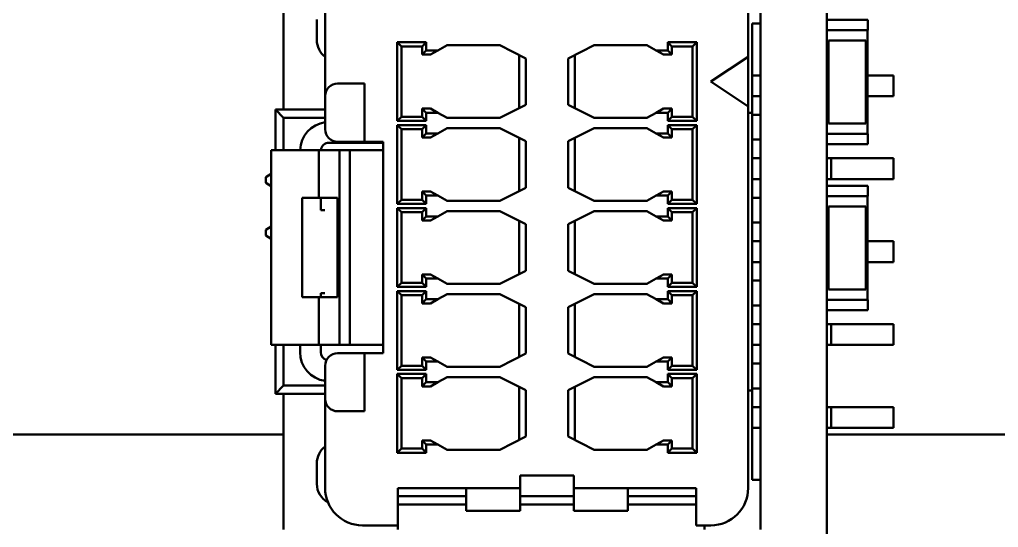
# Model space of a CAD drawing. Header units: millimetres. Extents: x 3118 to 4801, y 919 to 1849.
# Drawn here: x 3458.59 to 3482.19, y 1615.29 to 1627.53 of the extents above; entities that cross this region are included whole.
import ezdxf

# ---------------------------------------------------------------- set-up
doc = ezdxf.new("R2010")
doc.units = ezdxf.units.MM
doc.header["$LTSCALE"] = 1.8
doc.layers.add('외형선(ISO)', color=7, linetype='Continuous', lineweight=50)

msp = doc.modelspace()

# ---------------------------------------------------------------- linework, layer by layer
at = {"layer": '외형선(ISO)'}
for p, q in [((3478.06, 1640.527), (3478.06, 1613.237)), ((3464.96, 1625.362), (3464.96, 1628.637)), ((3476.46, 1627.437), (3476.46, 1628.637)), ((3465.96, 1625.687), (3465.96, 1627.837)), ((3476.16, 1627.837), (3476.16, 1626.637)), ((3465.76, 1627.537), (3465.76, 1627.037)), ((3479.047, 1627.527), (3478.06, 1627.527)), ((3479.047, 1627.277), (3479.047, 1627.527)), ((3476.46, 1627.437), (3476.26, 1627.437)), ((3476.26, 1627.437), (3476.26, 1625.287)), ((3476.46, 1625.237), (3476.46, 1627.437)), ((3478.06, 1627.277), (3479.047, 1627.277)), ((3479.04, 1624.777), (3479.04, 1627.277)), ((3467.7, 1626.987), (3467.7, 1625.087)), ((3468.4, 1626.987), (3467.7, 1626.987)), ((3467.7, 1626.987), (3467.8, 1626.887)), ((3468.4, 1626.987), (3468.3, 1626.887)), ((3468.4, 1626.787), (3468.4, 1626.987)), ((3474.22, 1626.987), (3474.22, 1626.787)), ((3474.92, 1626.987), (3474.22, 1626.987)), ((3474.22, 1626.987), (3474.32, 1626.887)), ((3474.92, 1626.987), (3474.82, 1626.887)), ((3474.92, 1625.087), (3474.92, 1626.987)), ((3479, 1627.027), (3478.1, 1627.027)), ((3478.1, 1627.027), (3478.1, 1626.277)), ((3479, 1627.027), (3479, 1626.277)), ((3467.8, 1626.887), (3467.8, 1625.187)), ((3468.3, 1626.887), (3467.8, 1626.887)), ((3468.3, 1626.687), (3468.3, 1626.887)), ((3468.4, 1626.787), (3468.3, 1626.687)), ((3468.677, 1626.787), (3468.4, 1626.787)), ((3468.677, 1626.787), (3468.5, 1626.687)), ((3468.9, 1626.912), (3468.677, 1626.787)), ((3468.9, 1626.912), (3470.17, 1626.912)), ((3470.17, 1626.912), (3470.8, 1626.597)), ((3471.82, 1626.597), (3472.45, 1626.912)), ((3472.45, 1626.912), (3473.72, 1626.912)), ((3473.942, 1626.787), (3473.72, 1626.912)), ((3474.22, 1626.787), (3473.942, 1626.787)), ((3473.942, 1626.787), (3474.12, 1626.687)), ((3474.22, 1626.787), (3474.32, 1626.687)), ((3474.82, 1626.887), (3474.32, 1626.887)), ((3474.32, 1626.887), (3474.32, 1626.687)), ((3474.82, 1625.187), (3474.82, 1626.887)), ((3468.5, 1626.687), (3468.3, 1626.687)), ((3470.64, 1626.677), (3470.64, 1625.397)), ((3470.8, 1626.597), (3470.8, 1625.477)), ((3471.82, 1625.477), (3471.82, 1626.597)), ((3471.98, 1625.397), (3471.98, 1626.677)), ((3474.32, 1626.687), (3474.12, 1626.687)), ((3476.16, 1626.637), (3475.26, 1626.037)), ((3476.16, 1625.437), (3476.16, 1626.637)), ((3478.1, 1625.777), (3478.1, 1626.277)), ((3479, 1625.777), (3479, 1626.277)), ((3476.26, 1626.187), (3476.46, 1626.187)), ((3479.04, 1626.187), (3479.66, 1626.187)), ((3479.66, 1625.687), (3479.66, 1626.187)), ((3466.56, 1625.987), (3466.26, 1625.987)), ((3466.56, 1625.987), (3466.91, 1625.987)), ((3466.91, 1625.687), (3466.91, 1625.987)), ((3475.26, 1626.037), (3476.16, 1625.437)), ((3465.96, 1624.887), (3465.96, 1625.687)), ((3466.91, 1624.887), (3466.91, 1625.687)), ((3476.26, 1625.687), (3476.46, 1625.687)), ((3478.1, 1625.777), (3478.1, 1625.027)), ((3479, 1625.777), (3479, 1625.027)), ((3479.04, 1625.687), (3479.66, 1625.687)), ((3464.96, 1625.162), (3464.76, 1625.362)), ((3464.76, 1624.387), (3464.76, 1625.362)), ((3464.76, 1625.362), (3465.96, 1625.362)), ((3468.3, 1625.387), (3468.5, 1625.387)), ((3468.3, 1625.187), (3468.3, 1625.387)), ((3468.4, 1625.287), (3468.3, 1625.387)), ((3468.677, 1625.287), (3468.5, 1625.387)), ((3470.8, 1625.477), (3470.17, 1625.162)), ((3472.45, 1625.162), (3471.82, 1625.477)), ((3473.942, 1625.287), (3474.12, 1625.387)), ((3474.12, 1625.387), (3474.32, 1625.387)), ((3474.22, 1625.287), (3474.32, 1625.387)), ((3474.32, 1625.387), (3474.32, 1625.187)), ((3476.16, 1625.437), (3476.16, 1616.237)), ((3464.96, 1625.162), (3465.96, 1625.162)), ((3464.96, 1624.387), (3464.96, 1625.162)), ((3467.7, 1625.087), (3467.8, 1625.187)), ((3467.8, 1625.187), (3468.3, 1625.187)), ((3468.4, 1625.087), (3468.3, 1625.187)), ((3468.4, 1625.287), (3468.677, 1625.287)), ((3468.4, 1625.087), (3468.4, 1625.287)), ((3468.677, 1625.287), (3468.9, 1625.162)), ((3470.17, 1625.162), (3468.9, 1625.162)), ((3473.72, 1625.162), (3472.45, 1625.162)), ((3473.72, 1625.162), (3473.942, 1625.287)), ((3473.942, 1625.287), (3474.22, 1625.287)), ((3474.22, 1625.287), (3474.22, 1625.087)), ((3474.22, 1625.087), (3474.32, 1625.187)), ((3474.32, 1625.187), (3474.82, 1625.187)), ((3474.92, 1625.087), (3474.82, 1625.187)), ((3476.16, 1625.287), (3476.26, 1625.287)), ((3476.26, 1618.587), (3476.26, 1625.287)), ((3476.26, 1625.237), (3476.46, 1625.237)), ((3476.46, 1624.637), (3476.46, 1625.237)), ((3466.91, 1624.587), (3466.91, 1624.887)), ((3467.7, 1625.087), (3468.4, 1625.087)), ((3467.7, 1624.987), (3467.7, 1623.087)), ((3468.4, 1624.987), (3467.7, 1624.987)), ((3467.7, 1624.987), (3467.8, 1624.887)), ((3467.8, 1624.887), (3467.8, 1623.187)), ((3468.3, 1624.887), (3467.8, 1624.887)), ((3468.4, 1624.987), (3468.3, 1624.887)), ((3468.3, 1624.687), (3468.3, 1624.887)), ((3468.4, 1624.787), (3468.4, 1624.987)), ((3468.9, 1624.912), (3468.677, 1624.787)), ((3468.9, 1624.912), (3470.17, 1624.912)), ((3470.17, 1624.912), (3470.8, 1624.597)), ((3471.82, 1624.597), (3472.45, 1624.912)), ((3472.45, 1624.912), (3473.72, 1624.912)), ((3473.942, 1624.787), (3473.72, 1624.912)), ((3474.22, 1625.087), (3474.92, 1625.087)), ((3474.22, 1624.987), (3474.22, 1624.787)), ((3474.92, 1624.987), (3474.22, 1624.987)), ((3474.22, 1624.987), (3474.32, 1624.887)), ((3474.82, 1624.887), (3474.32, 1624.887)), ((3474.32, 1624.887), (3474.32, 1624.687)), ((3474.92, 1624.987), (3474.82, 1624.887)), ((3474.82, 1623.187), (3474.82, 1624.887)), ((3474.92, 1623.087), (3474.92, 1624.987)), ((3479, 1625.027), (3478.1, 1625.027)), ((3468.4, 1624.787), (3468.3, 1624.687)), ((3468.5, 1624.687), (3468.3, 1624.687)), ((3468.677, 1624.787), (3468.4, 1624.787)), ((3468.677, 1624.787), (3468.5, 1624.687)), ((3470.64, 1624.677), (3470.64, 1623.397)), ((3471.98, 1623.397), (3471.98, 1624.677)), ((3474.22, 1624.787), (3473.942, 1624.787)), ((3473.942, 1624.787), (3474.12, 1624.687)), ((3474.32, 1624.687), (3474.12, 1624.687)), ((3474.22, 1624.787), (3474.32, 1624.687)), ((3476.26, 1624.637), (3476.46, 1624.637)), ((3476.46, 1623.237), (3476.46, 1624.637)), ((3479.047, 1624.777), (3478.06, 1624.777)), ((3479.047, 1624.527), (3479.047, 1624.777)), ((3466.057, 1624.562), (3466.91, 1624.562)), ((3466.26, 1624.587), (3466.56, 1624.587)), ((3466.91, 1624.587), (3466.56, 1624.587)), ((3466.91, 1624.587), (3466.91, 1624.562)), ((3466.91, 1624.587), (3467.36, 1624.587)), ((3466.91, 1624.562), (3466.96, 1624.562)), ((3466.96, 1624.587), (3466.96, 1624.562)), ((3467.06, 1624.562), (3466.96, 1624.562)), ((3467.06, 1624.587), (3467.06, 1624.562)), ((3467.06, 1624.562), (3467.36, 1624.562)), ((3467.36, 1619.487), (3467.36, 1624.587)), ((3470.8, 1624.597), (3470.8, 1623.477)), ((3471.82, 1623.477), (3471.82, 1624.597)), ((3478.06, 1624.527), (3479.047, 1624.527)), ((3465.81, 1624.387), (3464.66, 1624.387)), ((3464.66, 1624.387), (3464.66, 1619.687)), ((3466.31, 1624.387), (3465.81, 1624.387)), ((3465.81, 1624.387), (3465.81, 1623.237)), ((3466.31, 1619.687), (3466.31, 1624.387)), ((3466.56, 1624.387), (3466.31, 1624.387)), ((3466.706, 1624.387), (3466.56, 1624.387)), ((3466.56, 1624.387), (3466.56, 1619.687)), ((3467.206, 1624.387), (3466.706, 1624.387)), ((3467.36, 1624.387), (3467.206, 1624.387)), ((3476.26, 1624.187), (3476.46, 1624.187)), ((3478.06, 1624.187), (3478.16, 1624.187)), ((3478.16, 1624.187), (3479.66, 1624.187)), ((3478.16, 1623.687), (3478.16, 1624.187)), ((3479.66, 1623.687), (3479.66, 1624.187)), ((3464.527, 1623.736), (3464.66, 1623.813)), ((3464.66, 1623.813), (3464.527, 1623.736)), ((3464.527, 1623.736), (3464.66, 1623.813)), ((3464.66, 1623.813), (3464.527, 1623.736)), ((3464.527, 1623.735), (3464.66, 1623.812)), ((3464.66, 1623.812), (3464.527, 1623.735)), ((3464.527, 1623.736), (3464.66, 1623.812)), ((3464.66, 1623.812), (3464.527, 1623.736)), ((3464.527, 1623.735), (3464.66, 1623.812)), ((3464.66, 1623.812), (3464.527, 1623.735)), ((3464.527, 1623.735), (3464.527, 1623.736)), ((3464.527, 1623.736), (3464.527, 1623.736)), ((3464.527, 1623.736), (3464.527, 1623.736)), ((3464.527, 1623.736), (3464.527, 1623.736)), ((3464.527, 1623.736), (3464.527, 1623.736)), ((3464.527, 1623.736), (3464.527, 1623.736)), ((3464.527, 1623.735), (3464.527, 1623.735)), ((3464.527, 1623.735), (3464.527, 1623.735)), ((3464.527, 1623.593), (3464.527, 1623.735)), ((3464.527, 1623.735), (3464.527, 1623.735)), ((3476.26, 1623.687), (3476.46, 1623.687)), ((3478.06, 1623.687), (3478.16, 1623.687)), ((3478.16, 1623.687), (3479.66, 1623.687)), ((3464.66, 1623.516), (3464.527, 1623.593)), ((3470.8, 1623.477), (3470.17, 1623.162)), ((3472.45, 1623.162), (3471.82, 1623.477)), ((3479.047, 1623.527), (3478.06, 1623.527)), ((3479.047, 1623.277), (3479.047, 1623.527)), ((3465.81, 1623.237), (3465.41, 1623.237)), ((3465.41, 1623.237), (3465.41, 1620.837)), ((3466.255, 1623.237), (3465.81, 1623.237)), ((3465.857, 1623.237), (3465.857, 1622.937)), ((3466.255, 1620.837), (3466.255, 1623.237)), ((3468.3, 1623.387), (3468.5, 1623.387)), ((3468.3, 1623.187), (3468.3, 1623.387)), ((3468.4, 1623.287), (3468.3, 1623.387)), ((3468.4, 1623.287), (3468.677, 1623.287)), ((3468.4, 1623.087), (3468.4, 1623.287)), ((3468.677, 1623.287), (3468.5, 1623.387)), ((3468.677, 1623.287), (3468.9, 1623.162)), ((3473.72, 1623.162), (3473.942, 1623.287)), ((3473.942, 1623.287), (3474.12, 1623.387)), ((3473.942, 1623.287), (3474.22, 1623.287)), ((3474.12, 1623.387), (3474.32, 1623.387)), ((3474.22, 1623.287), (3474.32, 1623.387)), ((3474.22, 1623.287), (3474.22, 1623.087)), ((3474.32, 1623.387), (3474.32, 1623.187)), ((3476.26, 1623.237), (3476.46, 1623.237)), ((3476.46, 1622.637), (3476.46, 1623.237)), ((3478.06, 1623.277), (3479.047, 1623.277)), ((3479.04, 1620.777), (3479.04, 1623.277)), ((3467.7, 1623.087), (3467.8, 1623.187)), ((3467.7, 1623.087), (3468.4, 1623.087)), ((3467.7, 1622.987), (3467.7, 1621.087)), ((3468.4, 1622.987), (3467.7, 1622.987)), ((3467.7, 1622.987), (3467.8, 1622.887)), ((3467.8, 1623.187), (3468.3, 1623.187)), ((3468.4, 1623.087), (3468.3, 1623.187)), ((3468.4, 1622.987), (3468.3, 1622.887)), ((3468.4, 1622.787), (3468.4, 1622.987)), ((3470.17, 1623.162), (3468.9, 1623.162)), ((3473.72, 1623.162), (3472.45, 1623.162)), ((3474.22, 1623.087), (3474.32, 1623.187)), ((3474.22, 1623.087), (3474.92, 1623.087)), ((3474.22, 1622.987), (3474.22, 1622.787)), ((3474.92, 1622.987), (3474.22, 1622.987)), ((3474.22, 1622.987), (3474.32, 1622.887)), ((3474.32, 1623.187), (3474.82, 1623.187)), ((3474.92, 1623.087), (3474.82, 1623.187)), ((3474.92, 1622.987), (3474.82, 1622.887)), ((3474.92, 1621.087), (3474.92, 1622.987)), ((3479, 1623.027), (3478.1, 1623.027)), ((3478.1, 1623.027), (3478.1, 1622.277)), ((3479, 1623.027), (3479, 1622.277)), ((3465.957, 1622.937), (3465.857, 1622.937)), ((3467.8, 1622.887), (3467.8, 1621.187)), ((3468.3, 1622.887), (3467.8, 1622.887)), ((3468.3, 1622.687), (3468.3, 1622.887)), ((3468.4, 1622.787), (3468.3, 1622.687)), ((3468.677, 1622.787), (3468.4, 1622.787)), ((3468.677, 1622.787), (3468.5, 1622.687)), ((3468.9, 1622.912), (3468.677, 1622.787)), ((3468.9, 1622.912), (3470.17, 1622.912)), ((3470.17, 1622.912), (3470.8, 1622.597)), ((3471.82, 1622.597), (3472.45, 1622.912)), ((3472.45, 1622.912), (3473.72, 1622.912)), ((3473.942, 1622.787), (3473.72, 1622.912)), ((3474.22, 1622.787), (3473.942, 1622.787)), ((3473.942, 1622.787), (3474.12, 1622.687)), ((3474.22, 1622.787), (3474.32, 1622.687)), ((3474.82, 1622.887), (3474.32, 1622.887)), ((3474.32, 1622.887), (3474.32, 1622.687)), ((3474.82, 1621.187), (3474.82, 1622.887)), ((3464.527, 1622.466), (3464.66, 1622.543)), ((3464.66, 1622.543), (3464.527, 1622.466)), ((3464.527, 1622.466), (3464.66, 1622.543)), ((3464.66, 1622.543), (3464.527, 1622.466)), ((3464.527, 1622.465), (3464.66, 1622.542)), ((3464.66, 1622.542), (3464.527, 1622.465)), ((3464.527, 1622.466), (3464.66, 1622.542)), ((3464.66, 1622.542), (3464.527, 1622.466)), ((3464.527, 1622.465), (3464.66, 1622.542)), ((3464.66, 1622.542), (3464.527, 1622.465)), ((3468.5, 1622.687), (3468.3, 1622.687)), ((3470.64, 1622.677), (3470.64, 1621.397)), ((3470.8, 1622.597), (3470.8, 1621.477)), ((3471.82, 1621.477), (3471.82, 1622.597)), ((3471.98, 1621.397), (3471.98, 1622.677)), ((3474.32, 1622.687), (3474.12, 1622.687)), ((3476.26, 1622.637), (3476.46, 1622.637)), ((3476.46, 1621.237), (3476.46, 1622.637)), ((3464.527, 1622.465), (3464.527, 1622.466)), ((3464.527, 1622.466), (3464.527, 1622.466)), ((3464.527, 1622.466), (3464.527, 1622.466)), ((3464.527, 1622.466), (3464.527, 1622.466)), ((3464.527, 1622.466), (3464.527, 1622.466)), ((3464.527, 1622.466), (3464.527, 1622.466)), ((3464.527, 1622.465), (3464.527, 1622.465)), ((3464.527, 1622.465), (3464.527, 1622.465)), ((3464.527, 1622.323), (3464.527, 1622.465)), ((3464.527, 1622.465), (3464.527, 1622.465)), ((3464.66, 1622.246), (3464.527, 1622.323)), ((3478.1, 1621.777), (3478.1, 1622.277)), ((3479, 1621.777), (3479, 1622.277)), ((3476.46, 1622.187), (3476.26, 1622.187)), ((3479.66, 1622.187), (3479.04, 1622.187)), ((3479.66, 1622.187), (3479.66, 1621.687)), ((3476.46, 1621.687), (3476.26, 1621.687)), ((3478.1, 1621.777), (3478.1, 1621.027)), ((3479, 1621.777), (3479, 1621.027)), ((3479.66, 1621.687), (3479.04, 1621.687)), ((3468.3, 1621.387), (3468.5, 1621.387)), ((3468.3, 1621.187), (3468.3, 1621.387)), ((3468.4, 1621.287), (3468.3, 1621.387)), ((3468.677, 1621.287), (3468.5, 1621.387)), ((3470.8, 1621.477), (3470.17, 1621.162)), ((3472.45, 1621.162), (3471.82, 1621.477)), ((3473.942, 1621.287), (3474.12, 1621.387)), ((3474.12, 1621.387), (3474.32, 1621.387)), ((3474.22, 1621.287), (3474.32, 1621.387)), ((3474.32, 1621.387), (3474.32, 1621.187)), ((3467.7, 1621.087), (3467.8, 1621.187)), ((3467.7, 1621.087), (3468.4, 1621.087)), ((3467.8, 1621.187), (3468.3, 1621.187)), ((3468.4, 1621.087), (3468.3, 1621.187)), ((3468.4, 1621.287), (3468.677, 1621.287)), ((3468.4, 1621.087), (3468.4, 1621.287)), ((3468.677, 1621.287), (3468.9, 1621.162)), ((3470.17, 1621.162), (3468.9, 1621.162)), ((3473.72, 1621.162), (3472.45, 1621.162)), ((3473.72, 1621.162), (3473.942, 1621.287)), ((3473.942, 1621.287), (3474.22, 1621.287)), ((3474.22, 1621.287), (3474.22, 1621.087)), ((3474.22, 1621.087), (3474.32, 1621.187)), ((3474.22, 1621.087), (3474.92, 1621.087)), ((3474.32, 1621.187), (3474.82, 1621.187)), ((3474.92, 1621.087), (3474.82, 1621.187)), ((3476.26, 1621.237), (3476.46, 1621.237)), ((3476.46, 1620.637), (3476.46, 1621.237)), ((3465.857, 1620.937), (3465.857, 1620.837)), ((3465.857, 1620.937), (3465.957, 1620.937)), ((3467.7, 1620.987), (3467.7, 1619.087)), ((3468.4, 1620.987), (3467.7, 1620.987)), ((3467.7, 1620.987), (3467.8, 1620.887)), ((3467.8, 1620.887), (3467.8, 1619.187)), ((3468.3, 1620.887), (3467.8, 1620.887)), ((3468.4, 1620.987), (3468.3, 1620.887)), ((3468.3, 1620.687), (3468.3, 1620.887)), ((3468.4, 1620.787), (3468.4, 1620.987)), ((3468.9, 1620.912), (3468.677, 1620.787)), ((3468.9, 1620.912), (3470.17, 1620.912)), ((3470.17, 1620.912), (3470.8, 1620.597)), ((3471.82, 1620.597), (3472.45, 1620.912)), ((3472.45, 1620.912), (3473.72, 1620.912)), ((3473.942, 1620.787), (3473.72, 1620.912)), ((3474.22, 1620.987), (3474.22, 1620.787)), ((3474.92, 1620.987), (3474.22, 1620.987)), ((3474.22, 1620.987), (3474.32, 1620.887)), ((3474.82, 1620.887), (3474.32, 1620.887)), ((3474.32, 1620.887), (3474.32, 1620.687)), ((3474.92, 1620.987), (3474.82, 1620.887)), ((3474.82, 1619.187), (3474.82, 1620.887)), ((3474.92, 1619.087), (3474.92, 1620.987)), ((3479, 1621.027), (3478.1, 1621.027)), ((3465.81, 1620.837), (3465.41, 1620.837)), ((3466.255, 1620.837), (3465.81, 1620.837)), ((3465.81, 1620.837), (3465.81, 1619.687)), ((3468.4, 1620.787), (3468.3, 1620.687)), ((3468.5, 1620.687), (3468.3, 1620.687)), ((3468.677, 1620.787), (3468.4, 1620.787)), ((3468.677, 1620.787), (3468.5, 1620.687)), ((3470.64, 1620.677), (3470.64, 1619.397)), ((3471.98, 1619.397), (3471.98, 1620.677)), ((3474.22, 1620.787), (3473.942, 1620.787)), ((3473.942, 1620.787), (3474.12, 1620.687)), ((3474.32, 1620.687), (3474.12, 1620.687)), ((3474.22, 1620.787), (3474.32, 1620.687)), ((3476.26, 1620.637), (3476.46, 1620.637)), ((3476.46, 1619.237), (3476.46, 1620.637)), ((3479.047, 1620.777), (3478.06, 1620.777)), ((3479.047, 1620.527), (3479.047, 1620.777)), ((3470.8, 1620.597), (3470.8, 1619.477)), ((3471.82, 1619.477), (3471.82, 1620.597)), ((3478.06, 1620.527), (3479.047, 1620.527)), ((3476.26, 1620.187), (3476.46, 1620.187)), ((3478.06, 1620.187), (3478.16, 1620.187)), ((3478.16, 1620.187), (3479.66, 1620.187)), ((3478.16, 1619.687), (3478.16, 1620.187)), ((3479.66, 1619.687), (3479.66, 1620.187)), ((3465.81, 1619.687), (3464.66, 1619.687)), ((3464.76, 1618.512), (3464.76, 1619.687)), ((3464.96, 1618.712), (3464.96, 1619.687)), ((3465.357, 1619.512), (3465.357, 1619.687)), ((3466.31, 1619.687), (3465.81, 1619.687)), ((3465.857, 1619.687), (3465.857, 1619.512)), ((3466.56, 1619.687), (3466.31, 1619.687)), ((3466.706, 1619.687), (3466.56, 1619.687)), ((3467.206, 1619.687), (3466.706, 1619.687)), ((3467.36, 1619.687), (3467.206, 1619.687)), ((3476.26, 1619.687), (3476.46, 1619.687)), ((3478.06, 1619.687), (3478.16, 1619.687)), ((3478.16, 1619.687), (3479.66, 1619.687)), ((3466.56, 1619.487), (3466.26, 1619.487)), ((3466.56, 1619.487), (3466.91, 1619.487)), ((3466.91, 1619.487), (3467.36, 1619.487)), ((3466.91, 1619.187), (3466.91, 1619.487)), ((3470.8, 1619.477), (3470.17, 1619.162)), ((3472.45, 1619.162), (3471.82, 1619.477)), ((3468.3, 1619.387), (3468.5, 1619.387)), ((3468.3, 1619.187), (3468.3, 1619.387)), ((3468.4, 1619.287), (3468.3, 1619.387)), ((3468.4, 1619.287), (3468.677, 1619.287)), ((3468.4, 1619.087), (3468.4, 1619.287)), ((3468.677, 1619.287), (3468.5, 1619.387)), ((3468.677, 1619.287), (3468.9, 1619.162)), ((3473.72, 1619.162), (3473.942, 1619.287)), ((3473.942, 1619.287), (3474.12, 1619.387)), ((3473.942, 1619.287), (3474.22, 1619.287)), ((3474.12, 1619.387), (3474.32, 1619.387)), ((3474.22, 1619.287), (3474.32, 1619.387)), ((3474.22, 1619.287), (3474.22, 1619.087)), ((3474.32, 1619.387), (3474.32, 1619.187)), ((3476.26, 1619.237), (3476.46, 1619.237)), ((3476.46, 1618.637), (3476.46, 1619.237)), ((3465.96, 1619.187), (3465.96, 1618.387)), ((3466.91, 1619.187), (3466.91, 1618.387)), ((3467.7, 1619.087), (3467.8, 1619.187)), ((3467.7, 1619.087), (3468.4, 1619.087)), ((3467.7, 1618.987), (3467.7, 1617.087)), ((3468.4, 1618.987), (3467.7, 1618.987)), ((3467.7, 1618.987), (3467.8, 1618.887)), ((3467.8, 1619.187), (3468.3, 1619.187)), ((3468.4, 1619.087), (3468.3, 1619.187)), ((3468.4, 1618.987), (3468.3, 1618.887)), ((3468.4, 1618.787), (3468.4, 1618.987)), ((3470.17, 1619.162), (3468.9, 1619.162)), ((3473.72, 1619.162), (3472.45, 1619.162)), ((3474.22, 1619.087), (3474.32, 1619.187)), ((3474.22, 1619.087), (3474.92, 1619.087)), ((3474.22, 1618.987), (3474.22, 1618.787)), ((3474.92, 1618.987), (3474.22, 1618.987)), ((3474.22, 1618.987), (3474.32, 1618.887)), ((3474.32, 1619.187), (3474.82, 1619.187)), ((3474.92, 1619.087), (3474.82, 1619.187)), ((3474.92, 1618.987), (3474.82, 1618.887)), ((3474.92, 1617.087), (3474.92, 1618.987)), ((3467.8, 1618.887), (3467.8, 1617.187)), ((3468.3, 1618.887), (3467.8, 1618.887)), ((3468.3, 1618.687), (3468.3, 1618.887)), ((3468.4, 1618.787), (3468.3, 1618.687)), ((3468.677, 1618.787), (3468.4, 1618.787)), ((3468.677, 1618.787), (3468.5, 1618.687)), ((3468.9, 1618.912), (3468.677, 1618.787)), ((3468.9, 1618.912), (3470.17, 1618.912)), ((3470.17, 1618.912), (3470.8, 1618.597)), ((3471.82, 1618.597), (3472.45, 1618.912)), ((3472.45, 1618.912), (3473.72, 1618.912)), ((3473.942, 1618.787), (3473.72, 1618.912)), ((3474.22, 1618.787), (3473.942, 1618.787)), ((3473.942, 1618.787), (3474.12, 1618.687)), ((3474.22, 1618.787), (3474.32, 1618.687)), ((3474.82, 1618.887), (3474.32, 1618.887)), ((3474.32, 1618.887), (3474.32, 1618.687)), ((3474.82, 1617.187), (3474.82, 1618.887)), ((3464.76, 1618.512), (3464.96, 1618.712)), ((3464.76, 1618.512), (3465.96, 1618.512)), ((3464.96, 1618.712), (3465.96, 1618.712)), ((3464.96, 1615.237), (3464.96, 1618.512)), ((3468.5, 1618.687), (3468.3, 1618.687)), ((3470.64, 1618.677), (3470.64, 1617.397)), ((3470.8, 1618.597), (3470.8, 1617.477)), ((3471.82, 1617.477), (3471.82, 1618.597)), ((3471.98, 1617.397), (3471.98, 1618.677)), ((3474.32, 1618.687), (3474.12, 1618.687)), ((3476.16, 1618.587), (3476.26, 1618.587)), ((3476.26, 1618.637), (3476.46, 1618.637)), ((3476.26, 1618.587), (3476.26, 1616.437)), ((3476.46, 1616.437), (3476.46, 1618.637)), ((3465.96, 1616.237), (3465.96, 1618.387)), ((3466.91, 1618.087), (3466.91, 1618.387)), ((3466.26, 1618.087), (3466.56, 1618.087)), ((3466.91, 1618.087), (3466.56, 1618.087)), ((3476.26, 1618.187), (3476.46, 1618.187)), ((3478.06, 1618.187), (3478.16, 1618.187)), ((3478.16, 1618.187), (3479.66, 1618.187)), ((3478.16, 1617.687), (3478.16, 1618.187)), ((3479.66, 1617.687), (3479.66, 1618.187)), ((3476.26, 1617.687), (3476.46, 1617.687)), ((3478.06, 1617.687), (3478.16, 1617.687)), ((3478.16, 1617.687), (3479.66, 1617.687)), ((3464.96, 1617.527), (3454.46, 1617.527)), ((3468.3, 1617.387), (3468.5, 1617.387)), ((3468.4, 1617.287), (3468.3, 1617.387)), ((3468.3, 1617.187), (3468.3, 1617.387)), ((3468.677, 1617.287), (3468.5, 1617.387)), ((3470.8, 1617.477), (3470.17, 1617.162)), ((3472.45, 1617.162), (3471.82, 1617.477)), ((3473.942, 1617.287), (3474.12, 1617.387)), ((3474.12, 1617.387), (3474.32, 1617.387)), ((3474.22, 1617.287), (3474.32, 1617.387)), ((3474.32, 1617.387), (3474.32, 1617.187)), ((3488.56, 1617.527), (3478.06, 1617.527)), ((3467.7, 1617.087), (3467.8, 1617.187)), ((3467.7, 1617.087), (3468.4, 1617.087)), ((3467.8, 1617.187), (3468.3, 1617.187)), ((3468.4, 1617.087), (3468.3, 1617.187)), ((3468.4, 1617.287), (3468.677, 1617.287)), ((3468.4, 1617.087), (3468.4, 1617.287)), ((3468.677, 1617.287), (3468.9, 1617.162)), ((3470.17, 1617.162), (3468.9, 1617.162)), ((3473.72, 1617.162), (3472.45, 1617.162)), ((3473.72, 1617.162), (3473.942, 1617.287)), ((3473.942, 1617.287), (3474.22, 1617.287)), ((3474.22, 1617.287), (3474.22, 1617.087)), ((3474.22, 1617.087), (3474.32, 1617.187)), ((3474.22, 1617.087), (3474.92, 1617.087)), ((3474.32, 1617.187), (3474.82, 1617.187)), ((3474.92, 1617.087), (3474.82, 1617.187)), ((3465.76, 1616.837), (3465.76, 1616.337)), ((3471.96, 1616.537), (3470.66, 1616.537)), ((3470.66, 1616.537), (3470.66, 1616.237)), ((3471.96, 1616.237), (3471.96, 1616.537)), ((3476.46, 1616.437), (3476.26, 1616.437)), ((3476.46, 1615.237), (3476.46, 1616.437)), ((3470.66, 1616.237), (3467.71, 1616.237)), ((3467.71, 1615.337), (3467.71, 1616.237)), ((3469.36, 1615.687), (3469.36, 1616.237)), ((3470.66, 1616.237), (3470.66, 1615.687)), ((3474.91, 1616.237), (3471.96, 1616.237)), ((3471.96, 1615.687), (3471.96, 1616.237)), ((3473.26, 1616.237), (3473.26, 1615.687)), ((3474.91, 1615.337), (3474.91, 1616.237)), ((3468.51, 1616.037), (3467.71, 1616.037)), ((3468.51, 1616.037), (3469.36, 1616.037)), ((3470.66, 1616.037), (3471.96, 1616.037)), ((3473.26, 1616.037), (3474.31, 1616.037)), ((3474.91, 1616.037), (3474.31, 1616.037)), ((3468.51, 1615.837), (3467.71, 1615.837)), ((3468.51, 1615.837), (3469.36, 1615.837)), ((3470.66, 1615.687), (3469.36, 1615.687)), ((3470.66, 1615.837), (3471.96, 1615.837)), ((3473.26, 1615.687), (3471.96, 1615.687)), ((3473.26, 1615.837), (3474.31, 1615.837)), ((3474.91, 1615.837), (3474.31, 1615.837)), ((3467.71, 1615.337), (3466.86, 1615.337)), ((3467.71, 1615.237), (3467.71, 1615.337)), ((3475.26, 1615.337), (3474.91, 1615.337)), ((3475.11, 1615.237), (3475.11, 1615.337))]:
    msp.add_line(p, q, dxfattribs=at)
for centre, radius, start, end in [((3466.26, 1627.037), 0.5, 180, 233.1301), ((3466.26, 1625.687), 0.3, 90, 180), ((3466.057, 1624.362), 0.7, 97.965, 177.9533), ((3466.26, 1624.887), 0.3, 180, 270), ((3466.057, 1624.362), 0.2, 90, 172.8192), ((3466.057, 1619.512), 0.7, 180, 262.035), ((3466.057, 1619.512), 0.2, 180, 251.1699), ((3466.26, 1619.187), 0.3, 90, 180), ((3466.26, 1618.387), 0.3, 180, 270), ((3466.26, 1616.837), 0.5, 126.8699, 180), ((3466.26, 1616.337), 0.5, 180, 242.3363), ((3466.86, 1616.237), 0.9, 180, 270), ((3475.26, 1616.237), 0.9, 270, 0)]:
    msp.add_arc(centre, radius, start, end, dxfattribs=at)

doc.saveas('drawing.dxf')
